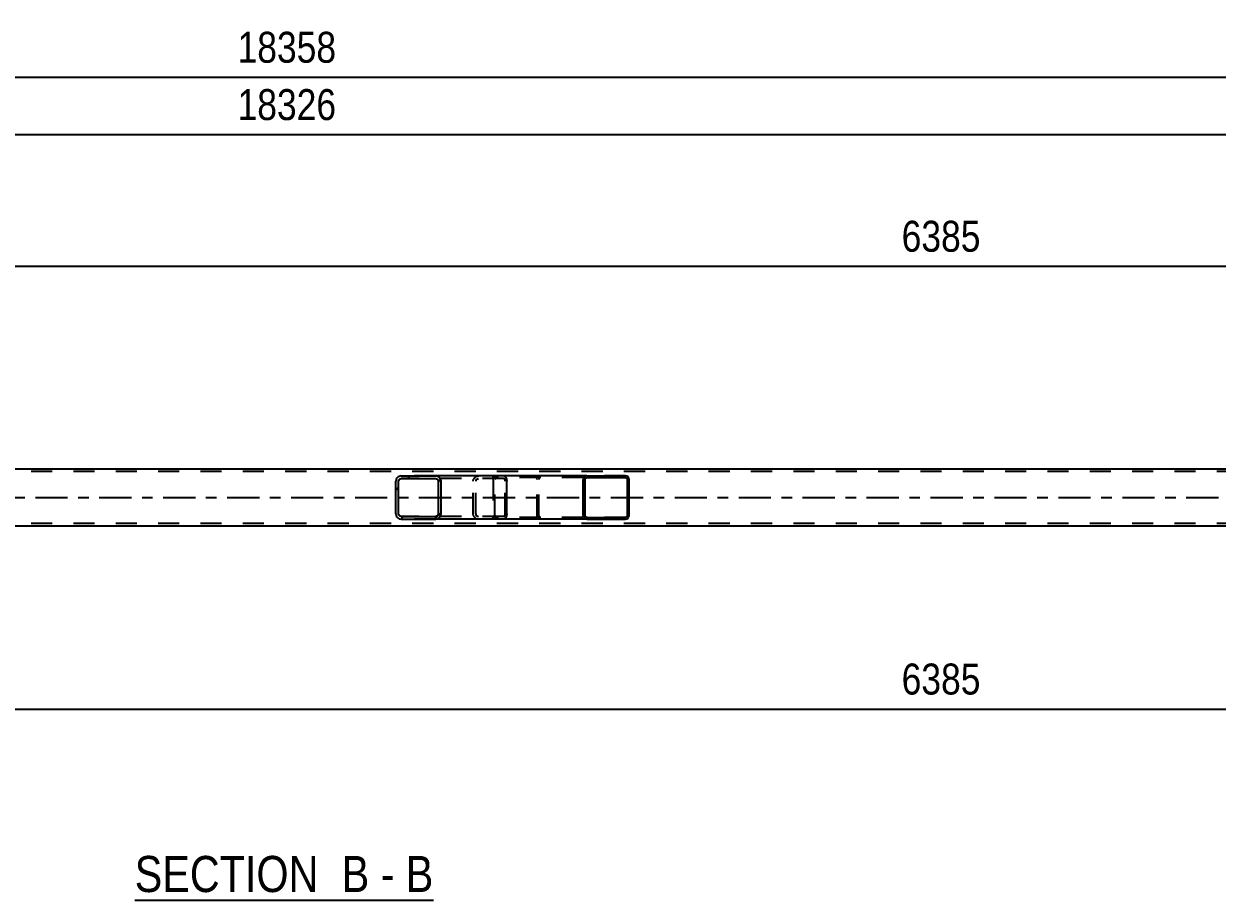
# Model space of a CAD drawing. Header units: millimetres. Extents: x 0 to 841, y 0 to 594.
# Drawn here: x 373.5 to 484, y 206.8 to 288 of the extents above; entities that cross this region are included whole.
import ezdxf

# ---------------------------------------------------------------- set-up
doc = ezdxf.new("R2010")
doc.units = ezdxf.units.MM
doc.linetypes.add('DXK_LINE_DOT2', pattern=[3.9198, 1.9599, -1.9599])
doc.linetypes.add('DXK_LINE_DOT3', pattern=[5.9187, 2.979, -0.9799, 0.9799, -0.9799])
doc.styles.add('Arial Narrow', font='ARIALN.TTF', dxfattribs={"height": 0.2})

# ---------------------------------------------------------------- blocks, each defined once
blk = doc.blocks.new('Unknown-318885883-12 - 2768')
at = {"color": 6, "linetype": 'Continuous'}
blk.add_line((383.79, 206.83), (411.44, 206.83), dxfattribs=at)
at = {"color": 0, "linetype": 'Continuous'}
for points in [[(401.9, 207.58), (401.9, 211.08), (383.79, 211.08), (383.79, 207.58)], [(405.51, 207.58), (405.51, 211.08), (402.95, 211.08), (402.95, 207.58)], [(407.83, 207.58), (407.83, 211.08), (406.56, 211.08), (406.56, 207.58)], [(411.44, 207.58), (411.44, 211.08), (408.88, 211.08), (408.88, 207.58)]]:
    blk.add_wipeout(points, dxfattribs=at)
at = {"color": 7, "linetype": 'Continuous', "style": 'Arial Narrow'}
for s, p in [('SECTION ', (383.79, 207.58)), ('B', (402.95, 207.58)), ('B', (408.88, 207.58)), ('-', (406.56, 207.58))]:
    blk.add_text(s, height=3.34, dxfattribs=at).set_placement(p)
blk = doc.blocks.new('Part-318885883-2892 - 2768')
at = {"linetype": 'Continuous'}
h = blk.add_hatch(dxfattribs=at)
h.set_pattern_fill('', scale=0.7, style=0, pattern_type=0)
h.set_pattern_definition([(45, (429.5362, 245.9117), (-1.57154, 1.57154), [])])
h.paths.add_polyline_path([(429.56, 245.79), (429.54, 245.91), (429.46, 246.02), (429.35, 246.08), (429.22, 246.11), (425.65, 246.11), (425.52, 246.08), (425.41, 246.02), (425.33, 245.91), (425.31, 245.79), (425.31, 242.43), (425.33, 242.31), (425.41, 242.2), (425.52, 242.13), (425.65, 242.11), (429.22, 242.11), (429.35, 242.13), (429.46, 242.2), (429.54, 242.31), (429.56, 242.43)])
h.paths.add_polyline_path([(429.38, 242.37), (429.34, 242.32), (429.29, 242.28), (429.22, 242.27), (425.65, 242.27), (425.58, 242.28), (425.53, 242.32), (425.49, 242.37), (425.48, 242.43), (425.48, 245.79), (425.49, 245.85), (425.53, 245.9), (425.58, 245.94), (425.65, 245.95), (429.22, 245.95), (429.29, 245.94), (429.34, 245.9), (429.38, 245.85), (429.39, 245.79), (429.39, 242.43)])
at = {"color": 7, "linetype": 'DXK_LINE_DOT2'}
for p, q in [((416.96, 245.81), (416.98, 245.91)), ((416.96, 245.79), (416.96, 245.81)), ((416.96, 245.79), (416.96, 242.43)), ((417.14, 245.85), (417.13, 245.79)), ((417.13, 242.43), (417.13, 245.79)), ((417.18, 245.9), (417.14, 245.85)), ((417.17, 246.08), (417.3, 246.11)), ((417.23, 245.94), (417.18, 245.9)), ((417.3, 245.95), (417.23, 245.94)), ((417.95, 246.11), (417.3, 246.11)), ((429.22, 245.95), (417.3, 245.95)), ((420.87, 246.11), (421, 246.08)), ((420.94, 245.94), (420.87, 245.95)), ((420.99, 245.9), (420.94, 245.94)), ((421.03, 245.85), (420.99, 245.9)), ((421.04, 245.79), (421.03, 245.85)), ((421.04, 242.43), (421.04, 245.79)), ((421.19, 245.91), (421.21, 245.79)), ((421.21, 242.43), (421.21, 245.79)), ((429.22, 246.11), (425.65, 246.11)), ((416.98, 242.31), (416.96, 242.43)), ((417.13, 242.43), (417.14, 242.37)), ((417.14, 242.37), (417.18, 242.32)), ((417.3, 242.11), (417.17, 242.13)), ((417.18, 242.32), (417.23, 242.28)), ((417.23, 242.28), (417.3, 242.27)), ((429.22, 242.27), (417.3, 242.27)), ((417.95, 242.11), (417.3, 242.11)), ((420.87, 242.27), (420.94, 242.28)), ((421, 242.13), (420.87, 242.11)), ((420.94, 242.28), (420.99, 242.32)), ((420.99, 242.32), (421.03, 242.37)), ((421.03, 242.37), (421.04, 242.43)), ((421.21, 242.43), (421.19, 242.31)), ((429.22, 242.11), (425.65, 242.11))]:
    blk.add_line(p, q, dxfattribs=at)
at = {"color": 2, "linetype": 'Continuous'}
for p, q in [((425.65, 246.11), (417.95, 246.11)), ((425.33, 245.91), (425.31, 245.79)), ((425.31, 242.43), (425.31, 245.79)), ((425.48, 245.79), (425.49, 245.85)), ((425.48, 242.43), (425.48, 245.79)), ((425.49, 245.85), (425.53, 245.9)), ((425.65, 246.11), (425.52, 246.08)), ((425.53, 245.9), (425.58, 245.94)), ((425.58, 245.94), (425.65, 245.95)), ((425.65, 246.11), (429.22, 246.11)), ((425.65, 245.95), (429.22, 245.95)), ((429.35, 246.08), (429.22, 246.11)), ((429.22, 245.95), (429.29, 245.94)), ((429.29, 245.94), (429.34, 245.9)), ((429.34, 245.9), (429.38, 245.85)), ((429.38, 245.85), (429.39, 245.79)), ((429.39, 242.43), (429.39, 245.79)), ((429.56, 245.79), (429.54, 245.91)), ((429.56, 242.43), (429.56, 245.79)), ((425.65, 242.11), (417.95, 242.11)), ((425.31, 242.43), (425.33, 242.31)), ((425.49, 242.37), (425.48, 242.43)), ((425.53, 242.32), (425.49, 242.37)), ((425.52, 242.13), (425.65, 242.11)), ((425.58, 242.28), (425.53, 242.32)), ((425.65, 242.27), (425.58, 242.28)), ((425.65, 242.27), (429.22, 242.27)), ((425.65, 242.11), (429.22, 242.11)), ((429.29, 242.28), (429.22, 242.27)), ((429.22, 242.11), (429.35, 242.13)), ((429.34, 242.32), (429.29, 242.28)), ((429.38, 242.37), (429.34, 242.32)), ((429.39, 242.43), (429.38, 242.37)), ((429.54, 242.31), (429.56, 242.43))]:
    blk.add_line(p, q, dxfattribs=at)
at = {"color": 7, "linetype": 'DXK_LINE_DOT2'}
for centre, start, end in [((417.28, 245.78), 110.7583, 155.68), ((420.89, 245.78), 24.32, 69.2417), ((417.28, 242.44), 204.32, 249.2417), ((420.89, 242.44), 290.7583, 335.68)]:
    blk.add_arc(centre, 0.331, start, end, dxfattribs=at)
at = {"color": 2, "linetype": 'Continuous'}
for centre, start, end in [((425.63, 245.78), 110.7583, 155.68), ((429.23, 245.78), 24.32, 69.2417), ((425.63, 242.44), 204.32, 249.2417), ((429.23, 242.44), 290.7583, 335.68)]:
    blk.add_arc(centre, 0.331, start, end, dxfattribs=at)
blk = doc.blocks.new('Part-318885883-2897 - 2768')
at = {"color": 7, "linetype": 'DXK_LINE_DOT2'}
for p, q in [((728.94, 246.51), (66.82, 246.51)), ((728.94, 241.71), (66.82, 241.71))]:
    blk.add_line(p, q, dxfattribs=at)
at = {"color": 2, "linetype": 'Continuous'}
for p, q in [((585.34, 246.75), (335.94, 246.75)), ((585.34, 241.47), (335.94, 241.47))]:
    blk.add_line(p, q, dxfattribs=at)
at = {"color": 7, "linetype": 'DXK_LINE_DOT3'}
blk.add_line((66.82, 244.11), (728.94, 244.11), dxfattribs=at)
blk = doc.blocks.new('Part-318885883-3009 - 2768')
at = {"linetype": 'Continuous'}
h = blk.add_hatch(dxfattribs=at)
h.set_pattern_fill('', scale=0.7, style=0, pattern_type=0)
h.set_pattern_definition([(45, (412.1124, 245.8129), (-1.57154, 1.57154), [])])
h.paths.add_polyline_path([(412.15, 245.63), (412.11, 245.81), (412, 245.97), (411.84, 246.07), (411.65, 246.11), (408.46, 246.11), (408.27, 246.07), (408.11, 245.97), (408, 245.81), (407.96, 245.63), (407.96, 242.59), (408, 242.41), (408.11, 242.25), (408.27, 242.15), (408.46, 242.11), (411.65, 242.11), (411.84, 242.15), (412, 242.25), (412.11, 242.41), (412.15, 242.59)])
h.paths.add_polyline_path([(411.88, 242.5), (411.83, 242.42), (411.74, 242.37), (411.65, 242.35), (408.46, 242.35), (408.37, 242.37), (408.29, 242.42), (408.23, 242.5), (408.21, 242.59), (408.21, 245.63), (408.23, 245.72), (408.29, 245.8), (408.37, 245.85), (408.46, 245.87), (411.65, 245.87), (411.74, 245.85), (411.83, 245.8), (411.88, 245.72), (411.9, 245.63), (411.9, 242.59)])
at = {"color": 2, "linetype": 'Continuous'}
for p, q in [((408, 245.81), (407.96, 245.63)), ((407.96, 242.59), (407.96, 245.63)), ((408.21, 245.63), (408.23, 245.72)), ((408.21, 242.59), (408.21, 245.63)), ((408.23, 245.72), (408.29, 245.8)), ((408.46, 246.11), (408.27, 246.07)), ((408.29, 245.8), (408.37, 245.85)), ((408.37, 245.85), (408.46, 245.87)), ((408.46, 246.11), (411.65, 246.11)), ((408.46, 245.87), (411.65, 245.87)), ((417.95, 246.11), (411.65, 246.11)), ((411.84, 246.07), (411.65, 246.11)), ((411.65, 245.87), (411.74, 245.85)), ((411.74, 245.85), (411.83, 245.8)), ((411.83, 245.8), (411.88, 245.72)), ((411.88, 245.72), (411.9, 245.63)), ((411.9, 242.59), (411.9, 245.63)), ((412.15, 245.63), (412.11, 245.81)), ((412.15, 242.59), (412.15, 245.63)), ((417.95, 246.11), (418.05, 246.07)), ((418.05, 246.07), (418.14, 245.97)), ((418.14, 245.97), (418.2, 245.81)), ((418.2, 245.81), (418.22, 245.63)), ((418.22, 242.59), (418.22, 245.63)), ((407.96, 242.59), (408, 242.41)), ((408.23, 242.5), (408.21, 242.59)), ((408.29, 242.42), (408.23, 242.5)), ((408.27, 242.15), (408.46, 242.11)), ((408.37, 242.37), (408.29, 242.42)), ((408.46, 242.35), (408.37, 242.37)), ((408.46, 242.35), (411.65, 242.35)), ((408.46, 242.11), (411.65, 242.11)), ((411.74, 242.37), (411.65, 242.35)), ((411.65, 242.11), (411.84, 242.15)), ((417.95, 242.11), (411.65, 242.11)), ((411.83, 242.42), (411.74, 242.37)), ((411.88, 242.5), (411.83, 242.42)), ((411.9, 242.59), (411.88, 242.5)), ((412.11, 242.41), (412.15, 242.59)), ((418.05, 242.15), (417.95, 242.11)), ((418.14, 242.25), (418.05, 242.15)), ((418.2, 242.41), (418.14, 242.25)), ((418.22, 242.59), (418.2, 242.41))]:
    blk.add_line(p, q, dxfattribs=at)
at = {"color": 7, "linetype": 'DXK_LINE_DOT2'}
for p, q in [((411.65, 246.11), (408.46, 246.11)), ((417.95, 245.87), (408.46, 245.87)), ((415.11, 245.63), (415.15, 245.81)), ((415.11, 242.59), (415.11, 245.63)), ((415.38, 245.72), (415.36, 245.63)), ((415.36, 242.59), (415.36, 245.63)), ((415.44, 245.8), (415.38, 245.72)), ((415.42, 246.07), (415.61, 246.11)), ((415.44, 245.8), (415.46, 245.81)), ((415.46, 245.81), (415.52, 245.85)), ((415.52, 245.85), (415.61, 245.87)), ((416.96, 245.87), (416.96, 246.11)), ((418, 245.85), (417.95, 245.87)), ((418.04, 245.8), (418, 245.85)), ((418.07, 245.72), (418.04, 245.8)), ((418.08, 245.63), (418.07, 245.72)), ((418.08, 242.59), (418.08, 245.63)), ((417.95, 242.35), (408.46, 242.35)), ((411.65, 242.11), (408.46, 242.11)), ((415.15, 242.41), (415.11, 242.59)), ((415.36, 242.59), (415.38, 242.5)), ((415.38, 242.5), (415.44, 242.42)), ((415.61, 242.11), (415.42, 242.15)), ((415.44, 242.42), (415.46, 242.41)), ((415.46, 242.41), (415.52, 242.37)), ((415.52, 242.37), (415.61, 242.35)), ((416.96, 242.11), (416.96, 242.35)), ((417.95, 242.35), (418, 242.37)), ((418, 242.37), (418.04, 242.42)), ((418.04, 242.42), (418.07, 242.5)), ((418.07, 242.5), (418.08, 242.59))]:
    blk.add_line(p, q, dxfattribs=at)
at = {"color": 2, "linetype": 'Continuous'}
for centre, start, end in [((408.45, 245.61), 111.1941, 156.1506), ((411.66, 245.61), 23.8494, 68.8059), ((408.45, 242.6), 203.8494, 248.8059), ((411.66, 242.6), 291.1941, 336.1506)]:
    blk.add_arc(centre, 0.492, start, end, dxfattribs=at)
at = {"color": 7, "linetype": 'DXK_LINE_DOT2'}
for centre, start, end in [((415.6, 245.61), 111.1941, 156.1506), ((415.6, 242.6), 203.8494, 248.8059)]:
    blk.add_arc(centre, 0.492, start, end, dxfattribs=at)
blk = doc.blocks.new('StraightDimension-318885883-3194 - 2768')
at = {"color": 7, "linetype": 'Continuous'}
blk.add_line((56.6, 277.71), (739.16, 277.71), dxfattribs=at)
at = {"color": 0}
blk.add_wipeout([(403.05, 278.46), (403.05, 282.66), (392.71, 282.66), (392.71, 278.46)], dxfattribs=at)
at = {"color": 3, "style": 'Arial Narrow'}
blk.add_text('18326', height=2.863, dxfattribs=at).set_placement((393.31, 279.06))
blk = doc.blocks.new('StraightDimension-318885883-3225 - 2768')
at = {"color": 7, "linetype": 'Continuous'}
blk.add_line((330.74, 224.52), (586.14, 224.52), dxfattribs=at)
at = {"color": 0}
blk.add_wipeout([(462.7, 225.27), (462.7, 229.47), (454.18, 229.47), (454.18, 225.27)], dxfattribs=at)
at = {"color": 3, "style": 'Arial Narrow'}
blk.add_text('6385', height=2.863, dxfattribs=at).set_placement((454.78, 225.87))
blk = doc.blocks.new('StraightDimension-318885883-3238 - 2768')
at = {"color": 7, "linetype": 'Continuous'}
blk.add_line((55.96, 283.02), (739.8, 283.02), dxfattribs=at)
at = {"color": 0}
blk.add_wipeout([(403.05, 283.77), (403.05, 287.97), (392.71, 287.97), (392.71, 283.77)], dxfattribs=at)
at = {"color": 3, "style": 'Arial Narrow'}
blk.add_text('18358', height=2.863, dxfattribs=at).set_placement((393.31, 284.37))
blk = doc.blocks.new('StraightDimension-318885883-3259 - 2768')
at = {"color": 7, "linetype": 'Continuous'}
blk.add_line((330.74, 265.52), (586.14, 265.52), dxfattribs=at)
at = {"color": 0}
blk.add_wipeout([(462.7, 266.27), (462.7, 270.47), (454.18, 270.47), (454.18, 266.27)], dxfattribs=at)
at = {"color": 3, "style": 'Arial Narrow'}
blk.add_text('6385', height=2.863, dxfattribs=at).set_placement((454.78, 266.87))

msp = doc.modelspace()

# ---------------------------------------------------------------- block references
for name in ['StraightDimension-318885883-3194 - 2768', 'Part-318885883-2897 - 2768', 'Part-318885883-3009 - 2768', 'Part-318885883-2892 - 2768', 'StraightDimension-318885883-3225 - 2768', 'Unknown-318885883-12 - 2768']:
    msp.add_blockref(name, (0, 0))

# ---------------------------------------------------------------- next in the draw order: block references
msp.add_blockref('StraightDimension-318885883-3238 - 2768', (0, 0))

# ---------------------------------------------------------------- next in the draw order: block references
msp.add_blockref('StraightDimension-318885883-3259 - 2768', (0, 0))

doc.saveas('drawing.dxf')
